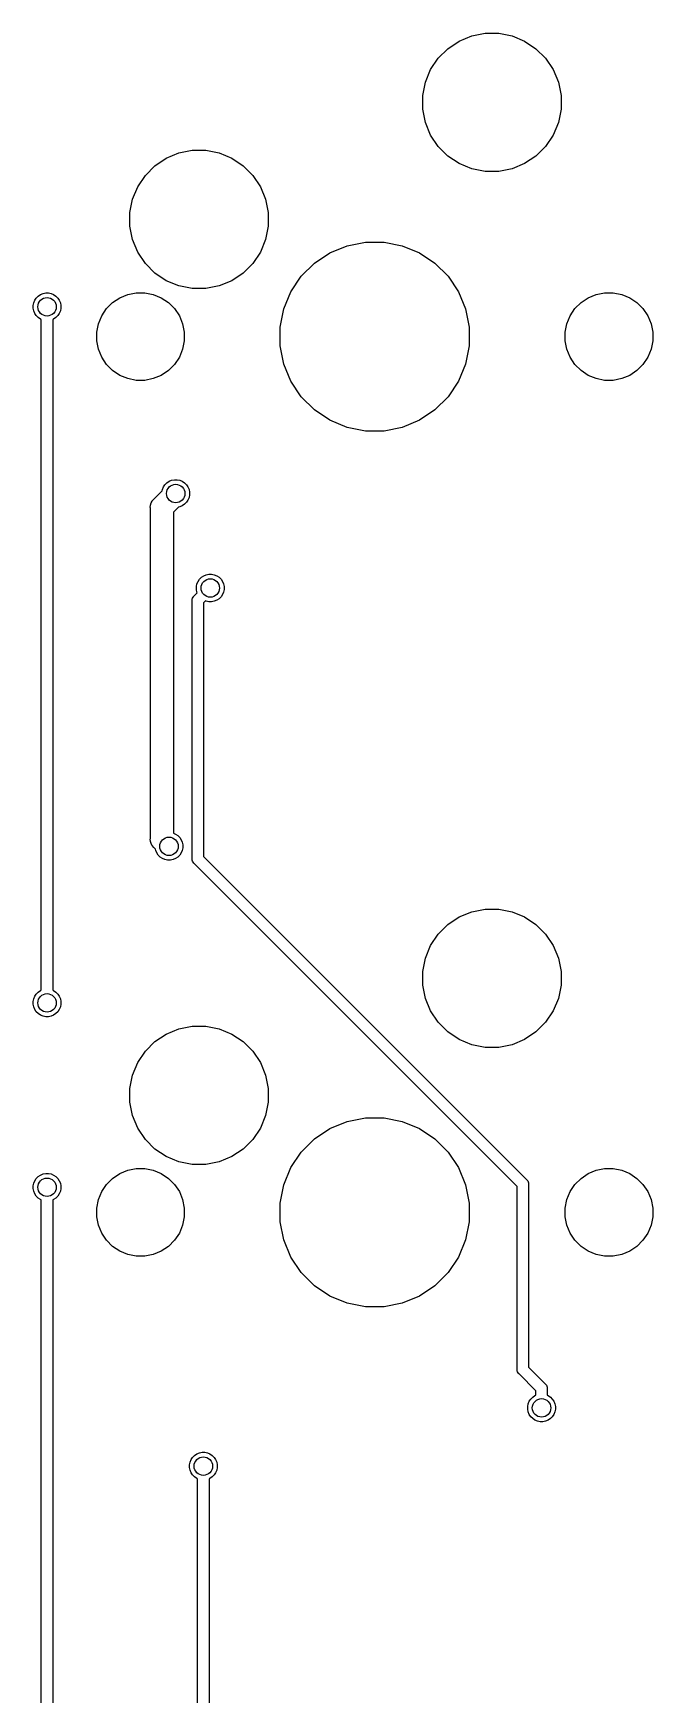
# Model space of a CAD drawing. Extents: x 0.5 to 11.1, y -4 to -0.9.
# Drawn here: x 8.355 to 8.884, y -2.288 to -0.869 of the extents above; entities that cross this region are included whole.
import ezdxf

# ---------------------------------------------------------------- set-up
doc = ezdxf.new("R2010")
doc.units = 0
doc.header["$MEASUREMENT"] = 0
doc.layers.add('BLACK', color=7, linetype='CONTINUOUS')

msp = doc.modelspace()

# ---------------------------------------------------------------- linework, layer by layer
at = {"layer": 'BLACK', "linetype": 'CONTINUOUS'}
for p, q in [((8.70859, -0.882082), (8.71827, -0.875619)), ((8.71827, -0.875619), (8.72901, -0.871167)), ((8.72901, -0.871167), (8.74042, -0.868898)), ((8.74042, -0.868898), (8.75206, -0.868898)), ((8.75206, -0.868898), (8.76347, -0.871167)), ((8.76347, -0.871167), (8.77421, -0.875619)), ((8.77421, -0.875619), (8.78389, -0.882082)), ((8.69391, -0.89998), (8.70037, -0.890307)), ((8.70037, -0.890307), (8.70859, -0.882082)), ((8.78389, -0.882082), (8.79211, -0.890307)), ((8.79211, -0.890307), (8.79857, -0.89998)), ((8.68945, -0.910727), (8.69391, -0.89998)), ((8.79857, -0.89998), (8.80303, -0.910727)), ((8.68719, -0.922136), (8.68945, -0.910727)), ((8.68719, -0.933769), (8.68719, -0.922136)), ((8.80303, -0.910727), (8.8053, -0.922136)), ((8.8053, -0.922136), (8.8053, -0.933769)), ((8.68945, -0.945179), (8.68719, -0.933769)), ((8.8053, -0.933769), (8.80303, -0.945179)), ((8.69391, -0.955926), (8.68945, -0.945179)), ((8.80303, -0.945179), (8.79857, -0.955926)), ((8.70037, -0.965598), (8.69391, -0.955926)), ((8.79857, -0.955926), (8.79211, -0.965598)), ((8.45859, -0.982082), (8.46827, -0.975619)), ((8.46827, -0.975619), (8.47901, -0.971167)), ((8.47901, -0.971167), (8.49042, -0.968898)), ((8.49042, -0.968898), (8.50206, -0.968898)), ((8.50206, -0.968898), (8.51347, -0.971167)), ((8.51347, -0.971167), (8.52421, -0.975619)), ((8.52421, -0.975619), (8.53389, -0.982082)), ((8.70859, -0.973824), (8.70037, -0.965598)), ((8.71827, -0.980287), (8.70859, -0.973824)), ((8.78389, -0.973824), (8.77421, -0.980287)), ((8.79211, -0.965598), (8.78389, -0.973824)), ((8.44391, -0.99998), (8.45037, -0.990307)), ((8.45037, -0.990307), (8.45859, -0.982082)), ((8.53389, -0.982082), (8.54211, -0.990307)), ((8.54211, -0.990307), (8.54857, -0.99998)), ((8.72901, -0.984738), (8.71827, -0.980287)), ((8.74042, -0.987008), (8.72901, -0.984738)), ((8.75206, -0.987008), (8.74042, -0.987008)), ((8.76347, -0.984738), (8.75206, -0.987008)), ((8.77421, -0.980287), (8.76347, -0.984738)), ((8.43945, -1.01073), (8.44391, -0.99998)), ((8.54857, -0.99998), (8.55303, -1.01073)), ((8.43719, -1.02214), (8.43945, -1.01073)), ((8.55303, -1.01073), (8.5553, -1.02214)), ((8.43719, -1.03377), (8.43719, -1.02214)), ((8.43945, -1.04518), (8.43719, -1.03377)), ((8.5553, -1.03377), (8.55303, -1.04518)), ((8.5553, -1.02214), (8.5553, -1.03377)), ((8.44391, -1.05593), (8.43945, -1.04518)), ((8.55303, -1.04518), (8.54857, -1.05593)), ((8.6227, -1.05035), (8.63829, -1.04724)), ((8.63829, -1.04724), (8.65419, -1.04724)), ((8.65419, -1.04724), (8.66978, -1.05035)), ((8.45037, -1.0656), (8.44391, -1.05593)), ((8.54857, -1.05593), (8.54211, -1.0656)), ((8.59479, -1.06526), (8.60801, -1.05643)), ((8.60801, -1.05643), (8.6227, -1.05035)), ((8.66978, -1.05035), (8.68447, -1.05643)), ((8.68447, -1.05643), (8.69769, -1.06526)), ((8.45859, -1.07382), (8.45037, -1.0656)), ((8.46827, -1.08029), (8.45859, -1.07382)), ((8.53389, -1.07382), (8.52421, -1.08029)), ((8.54211, -1.0656), (8.53389, -1.07382)), ((8.57472, -1.08972), (8.58355, -1.0765)), ((8.58355, -1.0765), (8.59479, -1.06526)), ((8.69769, -1.06526), (8.70893, -1.0765)), ((8.70893, -1.0765), (8.71776, -1.08972)), ((8.35891, -1.09338), (8.36084, -1.09209)), ((8.36084, -1.09209), (8.36299, -1.0912)), ((8.36299, -1.0912), (8.36527, -1.09075)), ((8.36527, -1.09075), (8.3676, -1.09075)), ((8.3676, -1.09075), (8.36988, -1.0912)), ((8.36988, -1.0912), (8.37203, -1.09209)), ((8.37203, -1.09209), (8.37397, -1.09338)), ((8.42852, -1.09481), (8.43533, -1.09199)), ((8.43533, -1.09199), (8.44256, -1.09055)), ((8.44256, -1.09055), (8.44992, -1.09055)), ((8.44992, -1.09055), (8.45715, -1.09199)), ((8.45715, -1.09199), (8.46396, -1.09481)), ((8.47901, -1.08474), (8.46827, -1.08029)), ((8.49042, -1.08701), (8.47901, -1.08474)), ((8.50206, -1.08701), (8.49042, -1.08701)), ((8.51347, -1.08474), (8.50206, -1.08701)), ((8.52421, -1.08029), (8.51347, -1.08474)), ((8.56863, -1.10441), (8.57472, -1.08972)), ((8.71776, -1.08972), (8.72385, -1.10441)), ((8.82852, -1.09481), (8.83533, -1.09199)), ((8.83533, -1.09199), (8.84256, -1.09055)), ((8.84256, -1.09055), (8.84992, -1.09055)), ((8.84992, -1.09055), (8.85715, -1.09199)), ((8.85715, -1.09199), (8.86396, -1.09481)), ((8.35463, -1.1014), (8.35508, -1.09911)), ((8.35463, -1.10372), (8.35463, -1.1014)), ((8.35508, -1.106), (8.35463, -1.10372)), ((8.35508, -1.09911), (8.35597, -1.09696)), ((8.35597, -1.10815), (8.35508, -1.106)), ((8.35597, -1.09696), (8.35726, -1.09503)), ((8.35726, -1.09503), (8.35891, -1.09338)), ((8.37397, -1.09338), (8.37561, -1.09503)), ((8.37561, -1.09503), (8.3769, -1.09696)), ((8.3769, -1.09696), (8.37779, -1.09911)), ((8.37779, -1.106), (8.3769, -1.10815)), ((8.37779, -1.09911), (8.37825, -1.1014)), ((8.37825, -1.10372), (8.37779, -1.106)), ((8.37825, -1.1014), (8.37825, -1.10372)), ((8.4131, -1.11024), (8.41719, -1.10411)), ((8.41719, -1.10411), (8.4224, -1.0989)), ((8.4224, -1.0989), (8.42852, -1.09481)), ((8.46396, -1.09481), (8.47008, -1.0989)), ((8.47008, -1.0989), (8.47529, -1.10411)), ((8.47529, -1.10411), (8.47939, -1.11024)), ((8.56553, -1.12), (8.56863, -1.10441)), ((8.72385, -1.10441), (8.72695, -1.12)), ((8.8131, -1.11024), (8.81719, -1.10411)), ((8.81719, -1.10411), (8.8224, -1.0989)), ((8.8224, -1.0989), (8.82852, -1.09481)), ((8.86396, -1.09481), (8.87008, -1.0989)), ((8.87008, -1.0989), (8.87529, -1.10411)), ((8.87529, -1.10411), (8.87938, -1.11024)), ((8.35726, -1.11009), (8.35597, -1.10815)), ((8.35891, -1.11173), (8.35726, -1.11009)), ((8.36084, -1.11303), (8.35891, -1.11173)), ((8.36152, -1.1133), (8.36084, -1.11303)), ((8.36152, -1.6863), (8.36152, -1.1133)), ((8.37203, -1.11303), (8.37136, -1.1133)), ((8.37136, -1.1133), (8.37136, -1.6863)), ((8.37397, -1.11173), (8.37203, -1.11303)), ((8.37561, -1.11009), (8.37397, -1.11173)), ((8.3769, -1.10815), (8.37561, -1.11009)), ((8.40884, -1.12427), (8.41028, -1.11704)), ((8.41028, -1.11704), (8.4131, -1.11024)), ((8.47939, -1.11024), (8.4822, -1.11704)), ((8.4822, -1.11704), (8.48364, -1.12427)), ((8.56553, -1.1359), (8.56553, -1.12)), ((8.72695, -1.12), (8.72695, -1.1359)), ((8.80884, -1.12427), (8.81028, -1.11704)), ((8.81028, -1.11704), (8.8131, -1.11024)), ((8.87938, -1.11024), (8.8822, -1.11704)), ((8.8822, -1.11704), (8.88364, -1.12427)), ((8.40884, -1.13164), (8.40884, -1.12427)), ((8.41028, -1.13886), (8.40884, -1.13164)), ((8.48364, -1.13164), (8.4822, -1.13886)), ((8.48364, -1.12427), (8.48364, -1.13164)), ((8.80884, -1.13164), (8.80884, -1.12427)), ((8.81028, -1.13886), (8.80884, -1.13164)), ((8.88364, -1.13164), (8.8822, -1.13886)), ((8.88364, -1.12427), (8.88364, -1.13164)), ((8.4131, -1.14567), (8.41028, -1.13886)), ((8.41719, -1.15179), (8.4131, -1.14567)), ((8.47939, -1.14567), (8.47529, -1.15179)), ((8.4822, -1.13886), (8.47939, -1.14567)), ((8.56863, -1.15149), (8.56553, -1.1359)), ((8.72695, -1.1359), (8.72385, -1.15149)), ((8.8131, -1.14567), (8.81028, -1.13886)), ((8.81719, -1.15179), (8.8131, -1.14567)), ((8.87938, -1.14567), (8.87529, -1.15179)), ((8.8822, -1.13886), (8.87938, -1.14567)), ((8.4224, -1.157), (8.41719, -1.15179)), ((8.42852, -1.1611), (8.4224, -1.157)), ((8.43533, -1.16392), (8.42852, -1.1611)), ((8.46396, -1.1611), (8.45715, -1.16392)), ((8.47008, -1.157), (8.46396, -1.1611)), ((8.47529, -1.15179), (8.47008, -1.157)), ((8.57472, -1.16618), (8.56863, -1.15149)), ((8.72385, -1.15149), (8.71776, -1.16618)), ((8.8224, -1.157), (8.81719, -1.15179)), ((8.82852, -1.1611), (8.8224, -1.157)), ((8.83533, -1.16392), (8.82852, -1.1611)), ((8.86396, -1.1611), (8.85715, -1.16392)), ((8.87008, -1.157), (8.86396, -1.1611)), ((8.87529, -1.15179), (8.87008, -1.157)), ((8.44256, -1.16535), (8.43533, -1.16392)), ((8.44992, -1.16535), (8.44256, -1.16535)), ((8.45715, -1.16392), (8.44992, -1.16535)), ((8.58355, -1.1794), (8.57472, -1.16618)), ((8.71776, -1.16618), (8.70893, -1.1794)), ((8.84256, -1.16535), (8.83533, -1.16392)), ((8.84992, -1.16535), (8.84256, -1.16535)), ((8.85715, -1.16392), (8.84992, -1.16535)), ((8.59479, -1.19064), (8.58355, -1.1794)), ((8.60801, -1.19948), (8.59479, -1.19064)), ((8.69769, -1.19064), (8.68447, -1.19948)), ((8.70893, -1.1794), (8.69769, -1.19064)), ((8.6227, -1.20556), (8.60801, -1.19948)), ((8.63829, -1.20866), (8.6227, -1.20556)), ((8.66978, -1.20556), (8.65419, -1.20866)), ((8.68447, -1.19948), (8.66978, -1.20556)), ((8.65419, -1.20866), (8.63829, -1.20866)), ((8.45785, -1.26652), (8.4647, -1.25966)), ((8.4647, -1.25966), (8.46492, -1.25856)), ((8.46492, -1.25856), (8.46581, -1.25641)), ((8.46581, -1.25641), (8.46711, -1.25448)), ((8.46711, -1.25448), (8.46875, -1.25283)), ((8.46875, -1.25283), (8.47068, -1.25154)), ((8.47068, -1.25154), (8.47283, -1.25065)), ((8.47283, -1.25065), (8.47512, -1.2502)), ((8.47512, -1.2502), (8.47744, -1.2502)), ((8.47744, -1.2502), (8.47972, -1.25065)), ((8.47972, -1.25065), (8.48187, -1.25154)), ((8.48187, -1.25154), (8.48381, -1.25283)), ((8.48381, -1.25283), (8.48545, -1.25448)), ((8.48545, -1.25448), (8.48675, -1.25641)), ((8.48675, -1.25641), (8.48764, -1.25856)), ((8.48764, -1.25856), (8.48809, -1.26084)), ((8.48809, -1.26084), (8.48809, -1.26317)), ((8.45458, -1.27382), (8.45477, -1.27189)), ((8.45463, -1.2743), (8.45458, -1.27382)), ((8.45463, -1.55676), (8.45463, -1.2743)), ((8.45477, -1.27189), (8.45533, -1.27003)), ((8.45533, -1.27003), (8.45608, -1.26863)), ((8.45608, -1.26863), (8.45625, -1.26832)), ((8.45625, -1.26832), (8.45748, -1.26683)), ((8.45748, -1.26683), (8.45785, -1.26652)), ((8.47862, -1.27358), (8.47431, -1.2779)), ((8.47972, -1.27337), (8.47862, -1.27358)), ((8.48187, -1.27247), (8.47972, -1.27337)), ((8.48381, -1.27118), (8.48187, -1.27247)), ((8.48545, -1.26954), (8.48381, -1.27118)), ((8.48675, -1.2676), (8.48545, -1.26954)), ((8.48764, -1.26545), (8.48675, -1.2676)), ((8.48809, -1.26317), (8.48764, -1.26545)), ((8.47431, -1.2779), (8.47431, -1.55211)), ((8.49663, -1.33519), (8.49828, -1.33354)), ((8.49828, -1.33354), (8.50021, -1.33225)), ((8.50021, -1.33225), (8.50236, -1.33136)), ((8.50236, -1.33136), (8.50464, -1.33091)), ((8.50464, -1.33091), (8.50697, -1.33091)), ((8.50697, -1.33091), (8.50925, -1.33136)), ((8.50925, -1.33136), (8.5114, -1.33225)), ((8.5114, -1.33225), (8.51334, -1.33354)), ((8.51334, -1.33354), (8.51498, -1.33519)), ((8.49187, -1.3497), (8.49473, -1.34684)), ((8.494, -1.34155), (8.49445, -1.33927)), ((8.494, -1.34388), (8.494, -1.34155)), ((8.49445, -1.34616), (8.494, -1.34388)), ((8.49445, -1.33927), (8.49534, -1.33712)), ((8.49473, -1.34684), (8.49445, -1.34616)), ((8.49534, -1.33712), (8.49663, -1.33519)), ((8.51498, -1.33519), (8.51627, -1.33712)), ((8.51627, -1.33712), (8.51716, -1.33927)), ((8.51716, -1.34616), (8.51627, -1.34831)), ((8.51716, -1.33927), (8.51762, -1.34155)), ((8.51762, -1.34388), (8.51716, -1.34616)), ((8.51762, -1.34155), (8.51762, -1.34388)), ((8.49023, -1.35335), (8.49033, -1.35238)), ((8.49026, -1.35359), (8.49023, -1.35335)), ((8.49026, -1.57397), (8.49026, -1.35359)), ((8.49033, -1.35238), (8.49061, -1.35145)), ((8.49061, -1.35145), (8.49107, -1.3506)), ((8.49107, -1.3506), (8.49153, -1.35004)), ((8.49153, -1.35004), (8.49168, -1.34985)), ((8.49153, -1.35004), (8.49153, -1.35004)), ((8.49168, -1.34985), (8.49187, -1.3497)), ((8.50169, -1.35379), (8.5001, -1.35538)), ((8.5001, -1.35538), (8.5001, -1.57217)), ((8.50236, -1.35407), (8.50169, -1.35379)), ((8.50464, -1.35453), (8.50236, -1.35407)), ((8.50697, -1.35453), (8.50464, -1.35453)), ((8.50925, -1.35407), (8.50697, -1.35453)), ((8.5114, -1.35318), (8.50925, -1.35407)), ((8.51334, -1.35189), (8.5114, -1.35318)), ((8.51498, -1.35025), (8.51334, -1.35189)), ((8.51627, -1.34831), (8.51498, -1.35025)), ((8.45458, -1.55724), (8.45463, -1.55676)), ((8.45477, -1.55917), (8.45458, -1.55724)), ((8.45533, -1.56102), (8.45477, -1.55917)), ((8.47431, -1.55211), (8.47617, -1.55287)), ((8.47617, -1.55287), (8.4781, -1.55417)), ((8.4781, -1.55417), (8.47974, -1.55581)), ((8.47974, -1.55581), (8.48104, -1.55775)), ((8.48104, -1.55775), (8.48193, -1.5599)), ((8.48193, -1.5599), (8.48238, -1.56218)), ((8.45597, -1.56222), (8.45533, -1.56102)), ((8.45625, -1.56273), (8.45597, -1.56222)), ((8.45748, -1.56423), (8.45625, -1.56273)), ((8.45785, -1.56454), (8.45748, -1.56423)), ((8.45899, -1.56568), (8.45785, -1.56454)), ((8.45921, -1.56679), (8.45899, -1.56568)), ((8.4601, -1.56894), (8.45921, -1.56679)), ((8.4614, -1.57087), (8.4601, -1.56894)), ((8.46304, -1.57252), (8.4614, -1.57087)), ((8.46498, -1.57381), (8.46304, -1.57252)), ((8.46713, -1.5747), (8.46498, -1.57381)), ((8.46941, -1.57515), (8.46713, -1.5747)), ((8.47173, -1.57515), (8.46941, -1.57515)), ((8.47402, -1.5747), (8.47173, -1.57515)), ((8.47617, -1.57381), (8.47402, -1.5747)), ((8.4781, -1.57252), (8.47617, -1.57381)), ((8.47974, -1.57087), (8.4781, -1.57252)), ((8.48104, -1.56894), (8.47974, -1.57087)), ((8.48193, -1.56679), (8.48104, -1.56894)), ((8.48238, -1.5645), (8.48193, -1.56679)), ((8.48238, -1.56218), (8.48238, -1.5645)), ((8.49023, -1.57421), (8.49026, -1.57397)), ((8.49026, -1.57445), (8.49023, -1.57421)), ((8.49033, -1.57518), (8.49026, -1.57445)), ((8.49026, -1.57445), (8.49026, -1.57445)), ((8.5001, -1.57217), (8.77605, -1.84812)), ((8.49061, -1.5761), (8.49033, -1.57518)), ((8.49107, -1.57696), (8.49061, -1.5761)), ((8.49168, -1.57771), (8.49107, -1.57696)), ((8.49187, -1.57786), (8.49168, -1.57771)), ((8.76782, -1.85381), (8.49187, -1.57786)), ((8.72901, -1.6192), (8.74042, -1.61693)), ((8.74042, -1.61693), (8.75206, -1.61693)), ((8.75206, -1.61693), (8.76347, -1.6192)), ((8.70037, -1.63834), (8.70859, -1.63011)), ((8.70859, -1.63011), (8.71827, -1.62365)), ((8.71827, -1.62365), (8.72901, -1.6192)), ((8.76347, -1.6192), (8.77421, -1.62365)), ((8.77421, -1.62365), (8.78389, -1.63011)), ((8.78389, -1.63011), (8.79211, -1.63834)), ((8.69391, -1.64801), (8.70037, -1.63834)), ((8.79211, -1.63834), (8.79857, -1.64801)), ((8.68719, -1.67017), (8.68945, -1.65876)), ((8.68945, -1.65876), (8.69391, -1.64801)), ((8.79857, -1.64801), (8.80303, -1.65876)), ((8.80303, -1.65876), (8.8053, -1.67017)), ((8.68719, -1.6818), (8.68719, -1.67017)), ((8.8053, -1.67017), (8.8053, -1.6818)), ((8.35726, -1.68952), (8.35891, -1.68787)), ((8.35891, -1.68787), (8.36084, -1.68658)), ((8.36084, -1.68658), (8.36152, -1.6863)), ((8.37136, -1.6863), (8.37203, -1.68658)), ((8.37203, -1.68658), (8.37397, -1.68787)), ((8.37397, -1.68787), (8.37561, -1.68952)), ((8.68945, -1.69321), (8.68719, -1.6818)), ((8.8053, -1.6818), (8.80303, -1.69321)), ((8.35463, -1.69588), (8.35508, -1.6936)), ((8.35463, -1.69821), (8.35463, -1.69588)), ((8.35508, -1.70049), (8.35463, -1.69821)), ((8.35508, -1.6936), (8.35597, -1.69145)), ((8.35597, -1.70264), (8.35508, -1.70049)), ((8.35597, -1.69145), (8.35726, -1.68952)), ((8.35726, -1.70458), (8.35597, -1.70264)), ((8.37561, -1.68952), (8.3769, -1.69145)), ((8.3769, -1.70264), (8.37561, -1.70458)), ((8.3769, -1.69145), (8.37779, -1.6936)), ((8.37779, -1.70049), (8.3769, -1.70264)), ((8.37779, -1.6936), (8.37825, -1.69588)), ((8.37825, -1.69821), (8.37779, -1.70049)), ((8.37825, -1.69588), (8.37825, -1.69821)), ((8.69391, -1.70396), (8.68945, -1.69321)), ((8.80303, -1.69321), (8.79857, -1.70396)), ((8.35891, -1.70622), (8.35726, -1.70458)), ((8.36084, -1.70751), (8.35891, -1.70622)), ((8.36299, -1.7084), (8.36084, -1.70751)), ((8.36527, -1.70886), (8.36299, -1.7084)), ((8.3676, -1.70886), (8.36527, -1.70886)), ((8.36988, -1.7084), (8.3676, -1.70886)), ((8.37203, -1.70751), (8.36988, -1.7084)), ((8.37397, -1.70622), (8.37203, -1.70751)), ((8.37561, -1.70458), (8.37397, -1.70622)), ((8.47901, -1.7192), (8.49042, -1.71693)), ((8.49042, -1.71693), (8.50206, -1.71693)), ((8.50206, -1.71693), (8.51347, -1.7192)), ((8.70037, -1.71363), (8.69391, -1.70396)), ((8.70859, -1.72186), (8.70037, -1.71363)), ((8.79211, -1.71363), (8.78389, -1.72186)), ((8.79857, -1.70396), (8.79211, -1.71363)), ((8.45037, -1.73834), (8.45859, -1.73011)), ((8.45859, -1.73011), (8.46827, -1.72365)), ((8.46827, -1.72365), (8.47901, -1.7192)), ((8.51347, -1.7192), (8.52421, -1.72365)), ((8.52421, -1.72365), (8.53389, -1.73011)), ((8.53389, -1.73011), (8.54211, -1.73834)), ((8.71827, -1.72832), (8.70859, -1.72186)), ((8.72901, -1.73277), (8.71827, -1.72832)), ((8.77421, -1.72832), (8.76347, -1.73277)), ((8.78389, -1.72186), (8.77421, -1.72832)), ((8.44391, -1.74801), (8.45037, -1.73834)), ((8.54211, -1.73834), (8.54857, -1.74801)), ((8.74042, -1.73504), (8.72901, -1.73277)), ((8.75206, -1.73504), (8.74042, -1.73504)), ((8.76347, -1.73277), (8.75206, -1.73504)), ((8.43719, -1.77017), (8.43945, -1.75876)), ((8.43945, -1.75876), (8.44391, -1.74801)), ((8.54857, -1.74801), (8.55303, -1.75876)), ((8.55303, -1.75876), (8.5553, -1.77017)), ((8.43719, -1.7818), (8.43719, -1.77017)), ((8.5553, -1.77017), (8.5553, -1.7818)), ((8.43945, -1.79321), (8.43719, -1.7818)), ((8.5553, -1.7818), (8.55303, -1.79321)), ((8.44391, -1.80396), (8.43945, -1.79321)), ((8.55303, -1.79321), (8.54857, -1.80396)), ((8.60801, -1.80446), (8.6227, -1.79838)), ((8.6227, -1.79838), (8.63829, -1.79528)), ((8.63829, -1.79528), (8.65419, -1.79528)), ((8.65419, -1.79528), (8.66978, -1.79838)), ((8.66978, -1.79838), (8.68447, -1.80446)), ((8.45037, -1.81363), (8.44391, -1.80396)), ((8.45859, -1.82186), (8.45037, -1.81363)), ((8.54211, -1.81363), (8.53389, -1.82186)), ((8.54857, -1.80396), (8.54211, -1.81363)), ((8.58355, -1.82454), (8.59479, -1.81329)), ((8.59479, -1.81329), (8.60801, -1.80446)), ((8.68447, -1.80446), (8.69769, -1.81329)), ((8.69769, -1.81329), (8.70893, -1.82454)), ((8.46827, -1.82832), (8.45859, -1.82186)), ((8.47901, -1.83277), (8.46827, -1.82832)), ((8.52421, -1.82832), (8.51347, -1.83277)), ((8.53389, -1.82186), (8.52421, -1.82832)), ((8.57472, -1.83775), (8.58355, -1.82454)), ((8.70893, -1.82454), (8.71776, -1.83775)), ((8.35891, -1.84535), (8.36084, -1.84406)), ((8.36084, -1.84406), (8.36299, -1.84317)), ((8.36299, -1.84317), (8.36527, -1.84272)), ((8.36527, -1.84272), (8.3676, -1.84272)), ((8.3676, -1.84272), (8.36988, -1.84317)), ((8.36988, -1.84317), (8.37203, -1.84406)), ((8.37203, -1.84406), (8.37397, -1.84535)), ((8.4224, -1.84693), (8.42852, -1.84284)), ((8.42852, -1.84284), (8.43533, -1.84002)), ((8.43533, -1.84002), (8.44256, -1.83858)), ((8.44256, -1.83858), (8.44992, -1.83858)), ((8.44992, -1.83858), (8.45715, -1.84002)), ((8.45715, -1.84002), (8.46396, -1.84284)), ((8.46396, -1.84284), (8.47008, -1.84693)), ((8.49042, -1.83504), (8.47901, -1.83277)), ((8.50206, -1.83504), (8.49042, -1.83504)), ((8.51347, -1.83277), (8.50206, -1.83504)), ((8.56863, -1.85244), (8.57472, -1.83775)), ((8.71776, -1.83775), (8.72385, -1.85244)), ((8.8224, -1.84693), (8.82852, -1.84284)), ((8.82852, -1.84284), (8.83533, -1.84002)), ((8.83533, -1.84002), (8.84256, -1.83858)), ((8.84256, -1.83858), (8.84992, -1.83858)), ((8.84992, -1.83858), (8.85715, -1.84002)), ((8.85715, -1.84002), (8.86396, -1.84284)), ((8.86396, -1.84284), (8.87008, -1.84693)), ((8.35463, -1.85336), (8.35508, -1.85108)), ((8.35463, -1.85569), (8.35463, -1.85336)), ((8.35508, -1.85797), (8.35463, -1.85569)), ((8.35508, -1.85108), (8.35597, -1.84893)), ((8.35597, -1.86012), (8.35508, -1.85797)), ((8.35597, -1.84893), (8.35726, -1.847)), ((8.35726, -1.847), (8.35891, -1.84535)), ((8.37397, -1.84535), (8.37561, -1.847)), ((8.37561, -1.847), (8.3769, -1.84893)), ((8.3769, -1.84893), (8.37779, -1.85108)), ((8.37779, -1.85797), (8.3769, -1.86012)), ((8.37779, -1.85108), (8.37825, -1.85336)), ((8.37825, -1.85569), (8.37779, -1.85797)), ((8.37825, -1.85336), (8.37825, -1.85569)), ((8.41028, -1.86507), (8.4131, -1.85827)), ((8.4131, -1.85827), (8.41719, -1.85214)), ((8.41719, -1.85214), (8.4224, -1.84693)), ((8.47008, -1.84693), (8.47529, -1.85214)), ((8.47529, -1.85214), (8.47939, -1.85827)), ((8.47939, -1.85827), (8.4822, -1.86507)), ((8.56553, -1.86804), (8.56863, -1.85244)), ((8.72385, -1.85244), (8.72695, -1.86804)), ((8.76781, -2.01005), (8.76782, -1.85381)), ((8.77605, -1.84812), (8.77623, -1.84827)), ((8.77623, -1.84827), (8.77639, -1.84846)), ((8.77639, -1.84846), (8.77639, -1.84846)), ((8.77639, -1.84846), (8.77672, -1.84886)), ((8.77672, -1.84886), (8.77685, -1.84902)), ((8.77685, -1.84902), (8.7773, -1.84988)), ((8.7773, -1.84988), (8.77759, -1.85081)), ((8.77759, -1.85081), (8.77766, -1.85153)), ((8.77766, -1.85153), (8.77766, -1.85153)), ((8.77766, -1.85153), (8.77768, -1.85177)), ((8.77768, -1.85177), (8.77766, -1.85201)), ((8.77766, -1.85201), (8.77766, -2.00825)), ((8.81028, -1.86507), (8.8131, -1.85827)), ((8.8131, -1.85827), (8.81719, -1.85214)), ((8.81719, -1.85214), (8.8224, -1.84693)), ((8.87008, -1.84693), (8.87529, -1.85214)), ((8.87529, -1.85214), (8.87938, -1.85827)), ((8.87938, -1.85827), (8.8822, -1.86507)), ((8.35726, -1.86206), (8.35597, -1.86012)), ((8.35891, -1.8637), (8.35726, -1.86206)), ((8.36084, -1.86499), (8.35891, -1.8637)), ((8.36152, -1.86527), (8.36084, -1.86499)), ((8.36152, -2.3189), (8.36152, -1.86527)), ((8.37203, -1.86499), (8.37136, -1.86527)), ((8.37136, -1.86527), (8.37136, -2.34779)), ((8.37397, -1.8637), (8.37203, -1.86499)), ((8.37561, -1.86206), (8.37397, -1.8637)), ((8.3769, -1.86012), (8.37561, -1.86206)), ((8.40884, -1.8723), (8.41028, -1.86507)), ((8.40884, -1.87967), (8.40884, -1.8723)), ((8.4822, -1.86507), (8.48364, -1.8723)), ((8.48364, -1.8723), (8.48364, -1.87967)), ((8.56553, -1.88393), (8.56553, -1.86804)), ((8.72695, -1.86804), (8.72695, -1.88393)), ((8.80884, -1.8723), (8.81028, -1.86507)), ((8.80884, -1.87967), (8.80884, -1.8723)), ((8.8822, -1.86507), (8.88364, -1.8723)), ((8.88364, -1.8723), (8.88364, -1.87967)), ((8.41028, -1.88689), (8.40884, -1.87967)), ((8.4131, -1.8937), (8.41028, -1.88689)), ((8.4822, -1.88689), (8.47939, -1.8937)), ((8.48364, -1.87967), (8.4822, -1.88689)), ((8.56863, -1.89953), (8.56553, -1.88393)), ((8.72695, -1.88393), (8.72385, -1.89953)), ((8.81028, -1.88689), (8.80884, -1.87967)), ((8.8131, -1.8937), (8.81028, -1.88689)), ((8.8822, -1.88689), (8.87938, -1.8937)), ((8.88364, -1.87967), (8.8822, -1.88689)), ((8.41719, -1.89983), (8.4131, -1.8937)), ((8.4224, -1.90504), (8.41719, -1.89983)), ((8.47529, -1.89983), (8.47008, -1.90504)), ((8.47939, -1.8937), (8.47529, -1.89983)), ((8.57472, -1.91421), (8.56863, -1.89953)), ((8.72385, -1.89953), (8.71776, -1.91421)), ((8.81719, -1.89983), (8.8131, -1.8937)), ((8.8224, -1.90504), (8.81719, -1.89983)), ((8.87529, -1.89983), (8.87008, -1.90504)), ((8.87938, -1.8937), (8.87529, -1.89983)), ((8.42852, -1.90913), (8.4224, -1.90504)), ((8.43533, -1.91195), (8.42852, -1.90913)), ((8.44256, -1.91339), (8.43533, -1.91195)), ((8.44992, -1.91339), (8.44256, -1.91339)), ((8.45715, -1.91195), (8.44992, -1.91339)), ((8.46396, -1.90913), (8.45715, -1.91195)), ((8.47008, -1.90504), (8.46396, -1.90913)), ((8.58355, -1.92743), (8.57472, -1.91421)), ((8.71776, -1.91421), (8.70893, -1.92743)), ((8.82852, -1.90913), (8.8224, -1.90504)), ((8.83533, -1.91195), (8.82852, -1.90913)), ((8.84256, -1.91339), (8.83533, -1.91195)), ((8.84992, -1.91339), (8.84256, -1.91339)), ((8.85715, -1.91195), (8.84992, -1.91339)), ((8.86396, -1.90913), (8.85715, -1.91195)), ((8.87008, -1.90504), (8.86396, -1.90913)), ((8.59479, -1.93867), (8.58355, -1.92743)), ((8.70893, -1.92743), (8.69769, -1.93867)), ((8.60801, -1.94751), (8.59479, -1.93867)), ((8.69769, -1.93867), (8.68447, -1.94751)), ((8.6227, -1.95359), (8.60801, -1.94751)), ((8.63829, -1.95669), (8.6227, -1.95359)), ((8.65419, -1.95669), (8.63829, -1.95669)), ((8.66978, -1.95359), (8.65419, -1.95669)), ((8.68447, -1.94751), (8.66978, -1.95359)), ((8.76779, -2.01029), (8.76781, -2.01005)), ((8.76781, -2.01053), (8.76779, -2.01029)), ((8.76789, -2.01126), (8.76781, -2.01053)), ((8.76781, -2.01053), (8.76781, -2.01053)), ((8.76817, -2.01218), (8.76789, -2.01126)), ((8.76862, -2.01304), (8.76817, -2.01218)), ((8.76924, -2.01379), (8.76862, -2.01304)), ((8.76943, -2.01394), (8.76924, -2.01379)), ((8.78375, -2.02826), (8.76943, -2.01394)), ((8.77766, -2.00825), (8.79198, -2.02257)), ((8.78375, -2.03218), (8.78375, -2.02826)), ((8.79198, -2.02257), (8.79216, -2.02273)), ((8.79216, -2.02273), (8.79232, -2.02291)), ((8.79232, -2.02291), (8.79232, -2.02291)), ((8.79232, -2.02291), (8.79253, -2.02318)), ((8.79253, -2.02318), (8.79278, -2.02348)), ((8.79278, -2.02348), (8.79324, -2.02433)), ((8.79324, -2.02433), (8.79352, -2.02526)), ((8.79352, -2.02526), (8.79359, -2.02598)), ((8.79359, -2.02598), (8.79359, -2.02598)), ((8.79359, -2.02598), (8.79361, -2.02622)), ((8.79361, -2.02622), (8.79359, -2.02646)), ((8.79359, -2.02646), (8.79359, -2.03218)), ((8.77686, -2.04176), (8.77731, -2.03948)), ((8.77686, -2.04409), (8.77686, -2.04176)), ((8.77731, -2.03948), (8.7782, -2.03733)), ((8.7782, -2.03733), (8.77949, -2.0354)), ((8.77949, -2.0354), (8.78114, -2.03375)), ((8.78114, -2.03375), (8.78307, -2.03246)), ((8.78307, -2.03246), (8.78375, -2.03218)), ((8.79359, -2.03218), (8.79426, -2.03246)), ((8.79426, -2.03246), (8.7962, -2.03375)), ((8.7962, -2.03375), (8.79784, -2.0354)), ((8.79784, -2.0354), (8.79913, -2.03733)), ((8.79913, -2.03733), (8.80003, -2.03948)), ((8.80003, -2.03948), (8.80048, -2.04176)), ((8.80048, -2.04176), (8.80048, -2.04409)), ((8.77731, -2.04637), (8.77686, -2.04409)), ((8.7782, -2.04852), (8.77731, -2.04637)), ((8.77949, -2.05046), (8.7782, -2.04852)), ((8.78114, -2.0521), (8.77949, -2.05046)), ((8.78307, -2.05339), (8.78114, -2.0521)), ((8.78522, -2.05428), (8.78307, -2.05339)), ((8.7875, -2.05474), (8.78522, -2.05428)), ((8.78983, -2.05474), (8.7875, -2.05474)), ((8.79211, -2.05428), (8.78983, -2.05474)), ((8.79426, -2.05339), (8.79211, -2.05428)), ((8.7962, -2.0521), (8.79426, -2.05339)), ((8.79784, -2.05046), (8.7962, -2.0521)), ((8.79913, -2.04852), (8.79784, -2.05046)), ((8.80003, -2.04637), (8.79913, -2.04852)), ((8.80048, -2.04409), (8.80003, -2.04637)), ((8.48943, -2.08712), (8.49073, -2.08519)), ((8.49073, -2.08519), (8.49237, -2.08354)), ((8.49237, -2.08354), (8.49431, -2.08225)), ((8.49431, -2.08225), (8.49646, -2.08136)), ((8.49646, -2.08136), (8.49874, -2.08091)), ((8.49874, -2.08091), (8.50106, -2.08091)), ((8.50106, -2.08091), (8.50335, -2.08136)), ((8.50335, -2.08136), (8.5055, -2.08225)), ((8.5055, -2.08225), (8.50743, -2.08354)), ((8.50743, -2.08354), (8.50908, -2.08519)), ((8.50908, -2.08519), (8.51037, -2.08712)), ((8.48809, -2.09155), (8.48854, -2.08927)), ((8.48809, -2.09388), (8.48809, -2.09155)), ((8.48854, -2.09616), (8.48809, -2.09388)), ((8.48854, -2.08927), (8.48943, -2.08712)), ((8.48943, -2.09831), (8.48854, -2.09616)), ((8.49073, -2.10025), (8.48943, -2.09831)), ((8.51037, -2.09831), (8.50908, -2.10025)), ((8.51037, -2.08712), (8.51126, -2.08927)), ((8.51126, -2.09616), (8.51037, -2.09831)), ((8.51126, -2.08927), (8.51171, -2.09155)), ((8.51171, -2.09388), (8.51126, -2.09616)), ((8.51171, -2.09155), (8.51171, -2.09388)), ((8.49237, -2.10189), (8.49073, -2.10025)), ((8.49431, -2.10318), (8.49237, -2.10189)), ((8.49498, -2.10346), (8.49431, -2.10318)), ((8.49498, -2.32122), (8.49498, -2.10346)), ((8.5055, -2.10318), (8.50482, -2.10346)), ((8.50482, -2.10346), (8.50482, -2.31942)), ((8.50743, -2.10189), (8.5055, -2.10318)), ((8.50908, -2.10025), (8.50743, -2.10189))]:
    msp.add_line(p, q, dxfattribs=at)
at = {"layer": 'BLACK'}
for centre in [(8.36644, -1.10256), (8.47628, -1.26201), (8.50581, -1.34272), (8.47057, -1.56334), (8.36644, -1.69705), (8.36644, -1.85453), (8.78867, -2.04293), (8.4999, -2.09272)]:
    msp.add_circle(centre, 0.007874, dxfattribs=at)

doc.saveas('drawing.dxf')
